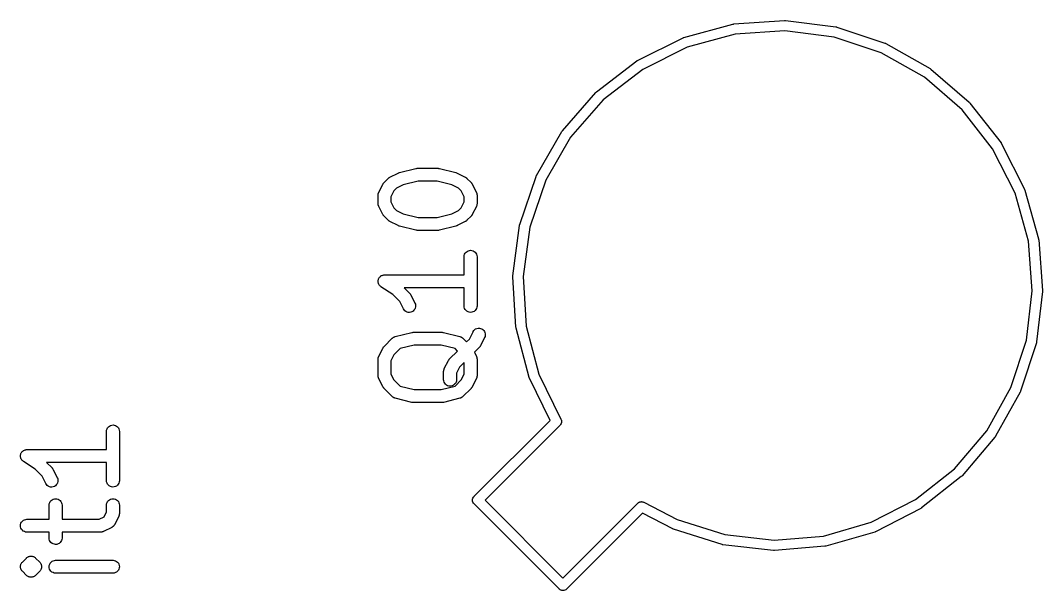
# Model space of a CAD drawing. Extents: x 61 to 193, y -174 to -70.
# Drawn here: x 100.93 to 112.81, y -98.79 to -92.17 of the extents above; entities that cross this region are included whole.
import ezdxf

# ---------------------------------------------------------------- set-up
doc = ezdxf.new("R2010")
doc.units = 0
doc.header["$MEASUREMENT"] = 0
doc.layers.add('BLACK', color=7, linetype='CONTINUOUS')

msp = doc.modelspace()

# ---------------------------------------------------------------- linework, layer by layer
at = {"layer": 'BLACK', "linetype": 'CONTINUOUS'}
for p, q in [((109.22, -92.2124), (109.808, -92.1713)), ((109.808, -92.1713), (109.809, -92.1713)), ((109.809, -92.1713), (109.815, -92.1715)), ((109.815, -92.1715), (109.82, -92.1717)), ((109.82, -92.1717), (110.405, -92.2455)), ((108.64, -92.3689), (109.209, -92.2144)), ((109.209, -92.2144), (109.21, -92.2142)), ((109.21, -92.2142), (109.215, -92.2133)), ((109.215, -92.2133), (109.22, -92.2124)), ((109.811, -92.2914), (109.235, -92.3317)), ((110.384, -92.3639), (109.811, -92.2914)), ((110.405, -92.2455), (110.406, -92.2457)), ((110.406, -92.2457), (110.411, -92.2469)), ((110.411, -92.2469), (110.416, -92.2481)), ((110.416, -92.2481), (110.975, -92.4342)), ((108.101, -92.6351), (108.629, -92.373)), ((108.629, -92.373), (108.63, -92.3727)), ((108.629, -92.373), (108.629, -92.373)), ((108.629, -92.373), (108.629, -92.373)), ((108.63, -92.3727), (108.635, -92.3708)), ((108.635, -92.3708), (108.64, -92.3689)), ((109.235, -92.3317), (108.677, -92.4831)), ((110.932, -92.5462), (110.384, -92.3639)), ((108.677, -92.4831), (108.16, -92.74)), ((110.975, -92.4342), (110.976, -92.4345)), ((110.976, -92.4345), (110.981, -92.4368)), ((110.981, -92.4368), (110.986, -92.439)), ((110.986, -92.439), (111.499, -92.7301)), ((107.624, -93.0009), (108.091, -92.6413)), ((108.091, -92.6413), (108.092, -92.6408)), ((108.092, -92.6408), (108.096, -92.638)), ((108.096, -92.638), (108.101, -92.6351)), ((111.434, -92.8316), (110.932, -92.5462)), ((108.16, -92.74), (107.702, -93.0924)), ((111.499, -92.7301), (111.499, -92.7305)), ((111.499, -92.7305), (111.504, -92.7337)), ((111.504, -92.7337), (111.508, -92.7369)), ((111.508, -92.7369), (111.954, -93.122)), ((111.871, -93.209), (111.434, -92.8316)), ((107.616, -93.0083), (107.62, -93.0046)), ((107.62, -93.0046), (107.624, -93.0009)), ((107.227, -93.4524), (107.616, -93.0089)), ((107.702, -93.0924), (107.322, -93.527)), ((107.616, -93.0089), (107.616, -93.0083)), ((111.954, -93.122), (111.955, -93.1226)), ((111.955, -93.1226), (111.959, -93.1265)), ((112.227, -93.6642), (111.871, -93.209)), ((111.959, -93.1265), (111.962, -93.1305)), ((111.962, -93.1305), (112.325, -93.595)), ((106.926, -93.9723), (107.221, -93.4619)), ((107.221, -93.4612), (107.224, -93.4568)), ((107.221, -93.4619), (107.221, -93.4612)), ((107.224, -93.4568), (107.227, -93.4524)), ((107.322, -93.527), (107.033, -94.0272)), ((112.325, -93.595), (112.326, -93.5956)), ((112.326, -93.5956), (112.329, -93.6003)), ((112.487, -94.1798), (112.227, -93.6642)), ((112.329, -93.6003), (112.331, -93.6049)), ((112.331, -93.6049), (112.597, -94.131)), ((105.222, -93.9924), (105.317, -93.9448)), ((105.317, -93.9448), (105.318, -93.9444)), ((105.318, -93.9444), (105.319, -93.9442)), ((105.319, -93.9441), (105.325, -93.9417)), ((105.319, -93.9442), (105.319, -93.9441)), ((105.325, -93.9417), (105.332, -93.9393)), ((105.332, -93.9393), (105.333, -93.9391)), ((105.332, -93.9393), (105.332, -93.9393)), ((105.333, -93.9391), (105.523, -93.8915)), ((105.523, -93.8915), (105.524, -93.8913)), ((105.524, -93.8913), (105.525, -93.8911)), ((105.525, -93.8911), (105.527, -93.8907)), ((105.527, -93.8907), (105.533, -93.8901)), ((105.533, -93.8901), (105.539, -93.8893)), ((105.539, -93.8893), (105.54, -93.8894)), ((105.54, -93.8894), (105.541, -93.8893)), ((105.541, -93.8893), (105.779, -93.8893)), ((105.779, -93.8893), (105.78, -93.8893)), ((105.78, -93.8893), (105.782, -93.8894)), ((105.782, -93.8894), (105.783, -93.8894)), ((105.783, -93.8894), (105.789, -93.8903)), ((105.789, -93.8903), (105.795, -93.8909)), ((105.795, -93.8909), (105.796, -93.8913)), ((105.796, -93.8913), (105.798, -93.8915)), ((105.798, -93.8915), (105.988, -93.9391)), ((105.988, -93.9391), (105.989, -93.9394)), ((105.989, -93.9394), (105.989, -93.9395)), ((105.989, -93.9395), (105.99, -93.9396)), ((105.99, -93.9396), (105.996, -93.9421)), ((105.996, -93.9421), (106.003, -93.9445)), ((106.003, -93.9445), (106.003, -93.9447)), ((106.003, -93.9447), (106.003, -93.9448)), ((106.003, -93.9448), (106.099, -93.9924)), ((105.093, -94.1688), (105.141, -94.0736)), ((105.141, -94.0727), (105.144, -94.0691)), ((105.141, -94.0736), (105.141, -94.0727)), ((105.144, -94.0691), (105.146, -94.0654)), ((105.146, -94.0654), (105.148, -94.063)), ((105.148, -94.063), (105.149, -94.0604)), ((105.149, -94.0604), (105.152, -94.0574)), ((105.152, -94.0574), (105.155, -94.0541)), ((105.155, -94.0541), (105.203, -94.0065)), ((105.203, -94.0058), (105.207, -94.0031)), ((105.203, -94.0065), (105.203, -94.0058)), ((105.207, -94.0031), (105.21, -94.0002)), ((105.21, -94.0002), (105.212, -93.9986)), ((105.212, -93.9986), (105.215, -93.9966)), ((105.215, -93.9966), (105.219, -93.9947)), ((105.219, -93.9947), (105.222, -93.9924)), ((105.551, -94.0393), (105.377, -94.0827)), ((105.77, -94.0393), (105.551, -94.0393)), ((105.944, -94.0827), (105.77, -94.0393)), ((106.099, -93.9924), (106.1, -93.9929)), ((106.1, -93.9929), (106.103, -93.9952)), ((106.103, -93.9952), (106.107, -93.9972)), ((106.107, -93.9972), (106.109, -93.9992)), ((106.109, -93.9992), (106.112, -94.0009)), ((106.112, -94.0009), (106.115, -94.0038)), ((106.115, -94.0038), (106.118, -94.0065)), ((106.118, -94.0065), (106.166, -94.0541)), ((106.166, -94.0541), (106.167, -94.0549)), ((106.167, -94.0549), (106.169, -94.0581)), ((106.169, -94.0581), (106.172, -94.0612)), ((106.172, -94.0612), (106.174, -94.0639)), ((106.174, -94.0639), (106.176, -94.0663)), ((106.176, -94.0663), (106.178, -94.07)), ((106.178, -94.07), (106.18, -94.0736)), ((106.18, -94.0736), (106.227, -94.1688)), ((106.731, -94.5409), (106.921, -93.983)), ((107.033, -94.0272), (106.847, -94.574)), ((106.921, -93.9822), (106.924, -93.9773)), ((106.921, -93.983), (106.921, -93.9822)), ((106.924, -93.9773), (106.926, -93.9723)), ((105.086, -94.1919), (105.087, -94.1868)), ((105.086, -94.1969), (105.086, -94.1919)), ((105.087, -94.1868), (105.088, -94.1847)), ((105.088, -94.1825), (105.09, -94.1777)), ((105.088, -94.1847), (105.088, -94.1825)), ((105.09, -94.1777), (105.091, -94.1728)), ((105.091, -94.1728), (105.093, -94.1709)), ((105.093, -94.1709), (105.093, -94.1688)), ((105.27, -94.1516), (105.235, -94.2201)), ((105.3, -94.1212), (105.27, -94.1516)), ((105.377, -94.0827), (105.3, -94.1212)), ((106.021, -94.1212), (105.944, -94.0827)), ((106.051, -94.1516), (106.021, -94.1212)), ((106.085, -94.2201), (106.051, -94.1516)), ((106.227, -94.1688), (106.228, -94.1698)), ((106.228, -94.1698), (106.229, -94.1719)), ((106.229, -94.1719), (106.23, -94.1738)), ((106.23, -94.1738), (106.231, -94.1787)), ((106.231, -94.1787), (106.233, -94.1835)), ((106.233, -94.1835), (106.233, -94.1857)), ((106.233, -94.1857), (106.234, -94.1878)), ((106.234, -94.1878), (106.234, -94.1929)), ((112.643, -94.7362), (112.487, -94.1798)), ((112.597, -94.131), (112.598, -94.1317)), ((112.598, -94.1317), (112.599, -94.1368)), ((112.599, -94.1368), (112.601, -94.1419)), ((112.601, -94.1419), (112.76, -94.7096)), ((105.085, -94.2013), (105.086, -94.1991)), ((105.085, -94.2024), (105.085, -94.2013)), ((105.085, -94.2976), (105.085, -94.2024)), ((105.086, -94.2998), (105.085, -94.2976)), ((105.086, -94.1991), (105.086, -94.1969)), ((105.086, -94.302), (105.086, -94.2998)), ((105.086, -94.3071), (105.086, -94.302)), ((105.087, -94.3122), (105.086, -94.3071)), ((105.235, -94.2201), (105.235, -94.2799)), ((105.235, -94.2799), (105.27, -94.3484)), ((106.051, -94.3484), (106.085, -94.2799)), ((106.085, -94.2799), (106.085, -94.2201)), ((106.234, -94.1929), (106.235, -94.198)), ((106.235, -94.3031), (106.234, -94.3081)), ((106.234, -94.3081), (106.234, -94.3132)), ((106.235, -94.198), (106.235, -94.2002)), ((106.235, -94.2002), (106.235, -94.2024)), ((106.235, -94.2024), (106.235, -94.2976)), ((106.235, -94.2976), (106.235, -94.2987)), ((106.235, -94.2987), (106.235, -94.3009)), ((106.235, -94.3009), (106.235, -94.3031)), ((105.087, -94.3143), (105.087, -94.3122)), ((105.088, -94.3165), (105.087, -94.3143)), ((105.09, -94.3213), (105.088, -94.3165)), ((105.091, -94.3262), (105.09, -94.3213)), ((105.092, -94.3281), (105.091, -94.3262)), ((105.093, -94.3302), (105.092, -94.3281)), ((105.093, -94.3312), (105.093, -94.3302)), ((105.141, -94.4264), (105.093, -94.3312)), ((105.143, -94.43), (105.141, -94.4264)), ((105.145, -94.4337), (105.143, -94.43)), ((105.27, -94.3484), (105.3, -94.3788)), ((105.3, -94.3788), (105.377, -94.4173)), ((105.377, -94.4173), (105.551, -94.4607)), ((105.77, -94.4607), (105.944, -94.4173)), ((105.944, -94.4173), (106.021, -94.3788)), ((106.021, -94.3788), (106.051, -94.3484)), ((106.179, -94.4273), (106.177, -94.4309)), ((106.18, -94.4264), (106.179, -94.4273)), ((106.227, -94.3312), (106.18, -94.4264)), ((106.228, -94.3291), (106.227, -94.3312)), ((106.229, -94.3272), (106.228, -94.3291)), ((106.231, -94.3223), (106.229, -94.3272)), ((106.233, -94.3175), (106.231, -94.3223)), ((106.234, -94.3132), (106.233, -94.3153)), ((106.233, -94.3153), (106.233, -94.3175)), ((105.147, -94.4361), (105.145, -94.4337)), ((105.149, -94.4388), (105.147, -94.4361)), ((105.152, -94.4419), (105.149, -94.4388)), ((105.154, -94.4451), (105.152, -94.4419)), ((105.155, -94.4459), (105.154, -94.4451)), ((105.203, -94.4935), (105.155, -94.4459)), ((105.206, -94.4962), (105.203, -94.4935)), ((105.209, -94.4991), (105.206, -94.4962)), ((105.211, -94.5008), (105.209, -94.4991)), ((105.214, -94.5028), (105.211, -94.5008)), ((105.218, -94.5048), (105.214, -94.5028)), ((105.221, -94.5071), (105.218, -94.5048)), ((105.222, -94.5076), (105.221, -94.5071)), ((105.317, -94.5552), (105.222, -94.5076)), ((105.551, -94.4607), (105.77, -94.4607)), ((106.099, -94.5076), (106.003, -94.5552)), ((106.102, -94.5053), (106.099, -94.5076)), ((106.106, -94.5034), (106.102, -94.5053)), ((106.108, -94.5014), (106.106, -94.5034)), ((106.111, -94.4998), (106.108, -94.5014)), ((106.114, -94.4969), (106.111, -94.4998)), ((106.117, -94.4942), (106.114, -94.4969)), ((106.118, -94.4935), (106.117, -94.4942)), ((106.166, -94.4459), (106.118, -94.4935)), ((106.168, -94.4426), (106.166, -94.4459)), ((106.171, -94.4396), (106.168, -94.4426)), ((106.173, -94.437), (106.171, -94.4396)), ((106.175, -94.4346), (106.173, -94.437)), ((106.177, -94.4309), (106.175, -94.4346)), ((106.728, -94.5515), (106.73, -94.5462)), ((106.73, -94.5462), (106.731, -94.5409)), ((105.318, -94.5553), (105.317, -94.5552)), ((105.318, -94.5555), (105.318, -94.5553)), ((105.324, -94.5579), (105.318, -94.5555)), ((105.331, -94.5604), (105.324, -94.5579)), ((105.331, -94.5605), (105.331, -94.5604)), ((105.332, -94.5606), (105.331, -94.5605)), ((105.333, -94.5609), (105.332, -94.5606)), ((105.523, -94.6085), (105.333, -94.5609)), ((105.524, -94.6087), (105.523, -94.6085)), ((105.526, -94.6091), (105.524, -94.6087)), ((105.532, -94.6097), (105.526, -94.6091)), ((105.538, -94.6106), (105.532, -94.6097)), ((105.539, -94.6106), (105.538, -94.6106)), ((105.54, -94.6107), (105.539, -94.6106)), ((105.541, -94.6107), (105.54, -94.6107)), ((105.779, -94.6107), (105.541, -94.6107)), ((105.781, -94.6106), (105.779, -94.6107)), ((105.782, -94.6107), (105.781, -94.6106)), ((105.788, -94.6099), (105.782, -94.6107)), ((105.794, -94.6093), (105.788, -94.6099)), ((105.795, -94.6089), (105.794, -94.6093)), ((105.797, -94.6087), (105.795, -94.6089)), ((105.798, -94.6085), (105.797, -94.6087)), ((105.988, -94.5609), (105.798, -94.6085)), ((105.989, -94.5607), (105.988, -94.5607)), ((105.988, -94.5607), (105.988, -94.5609)), ((105.995, -94.5583), (105.989, -94.5607)), ((106.002, -94.5559), (105.995, -94.5583)), ((106.003, -94.5556), (106.002, -94.5558)), ((106.002, -94.5558), (106.002, -94.5559)), ((106.003, -94.5552), (106.003, -94.5556)), ((106.65, -95.1365), (106.728, -94.5523)), ((106.728, -94.5523), (106.728, -94.5515)), ((106.847, -94.574), (106.77, -95.1466)), ((112.687, -95.3121), (112.643, -94.7362)), ((112.76, -94.7096), (112.76, -94.7104)), ((112.76, -94.7104), (112.761, -94.7158)), ((112.761, -94.7158), (112.762, -94.7211)), ((112.762, -94.7211), (112.807, -95.3088)), ((106.085, -94.9156), (106.087, -94.9011)), ((106.087, -94.9011), (106.091, -94.8871)), ((106.091, -94.8871), (106.098, -94.8743)), ((106.098, -94.8743), (106.108, -94.8631)), ((106.108, -94.8631), (106.119, -94.8539)), ((106.119, -94.8539), (106.132, -94.8471)), ((106.132, -94.8471), (106.146, -94.843)), ((106.146, -94.843), (106.161, -94.8417)), ((106.161, -94.8417), (106.175, -94.8432)), ((106.175, -94.8432), (106.189, -94.8475)), ((106.189, -94.8475), (106.202, -94.8545)), ((106.202, -94.8545), (106.214, -94.8638)), ((106.214, -94.8638), (106.223, -94.8752)), ((106.223, -94.8752), (106.23, -94.8881)), ((106.23, -94.8881), (106.234, -94.9021)), ((106.234, -94.9021), (106.235, -94.9167)), ((106.085, -94.9167), (106.085, -94.9156)), ((106.085, -95.1274), (106.085, -94.9167)), ((106.235, -94.9167), (106.235, -95.4881)), ((105.113, -95.1444), (105.119, -95.1399)), ((105.119, -95.1398), (105.126, -95.1362)), ((105.119, -95.1399), (105.119, -95.1398)), ((105.119, -95.1399), (105.119, -95.1399)), ((105.126, -95.1362), (105.132, -95.133)), ((105.132, -95.133), (105.139, -95.1309)), ((105.132, -95.133), (105.132, -95.133)), ((105.132, -95.133), (105.132, -95.133)), ((105.139, -95.1309), (105.146, -95.1288)), ((105.146, -95.1288), (105.153, -95.1281)), ((105.146, -95.1288), (105.146, -95.1288)), ((105.146, -95.1288), (105.146, -95.1288)), ((105.153, -95.1281), (105.16, -95.1274)), ((105.16, -95.1274), (106.085, -95.1274)), ((106.65, -95.142), (106.65, -95.1365)), ((106.65, -95.1474), (106.65, -95.142)), ((105.085, -95.2017), (105.086, -95.1946)), ((105.085, -95.2018), (105.085, -95.2017)), ((105.085, -95.2019), (105.085, -95.2018)), ((105.086, -95.2094), (105.085, -95.2019)), ((105.086, -95.1946), (105.087, -95.1873)), ((105.087, -95.2163), (105.086, -95.2094)), ((105.087, -95.1872), (105.089, -95.1801)), ((105.087, -95.1873), (105.087, -95.1872)), ((105.087, -95.1872), (105.087, -95.1872)), ((105.087, -95.2164), (105.087, -95.2163)), ((105.089, -95.2234), (105.087, -95.2164)), ((105.087, -95.2164), (105.087, -95.2164)), ((105.089, -95.1801), (105.091, -95.1733)), ((105.091, -95.2304), (105.089, -95.2234)), ((105.091, -95.1732), (105.095, -95.1668)), ((105.091, -95.1733), (105.091, -95.1732)), ((105.091, -95.1733), (105.091, -95.1733)), ((105.091, -95.2305), (105.091, -95.2304)), ((105.091, -95.2304), (105.091, -95.2304)), ((105.094, -95.2365), (105.091, -95.2305)), ((105.098, -95.2433), (105.094, -95.2365)), ((105.095, -95.1668), (105.098, -95.1604)), ((105.098, -95.1603), (105.103, -95.1548)), ((105.098, -95.1604), (105.098, -95.1603)), ((105.098, -95.1604), (105.098, -95.1604)), ((105.098, -95.2434), (105.098, -95.2433)), ((105.102, -95.2489), (105.098, -95.2434)), ((105.098, -95.2434), (105.098, -95.2434)), ((105.107, -95.2548), (105.102, -95.2489)), ((105.103, -95.1548), (105.108, -95.1492)), ((105.107, -95.2549), (105.107, -95.2548)), ((105.107, -95.2548), (105.107, -95.2548)), ((105.112, -95.2595), (105.107, -95.2549)), ((105.108, -95.1491), (105.113, -95.1444)), ((105.108, -95.1492), (105.108, -95.1491)), ((105.108, -95.1491), (105.108, -95.1491)), ((105.118, -95.2642), (105.112, -95.2595)), ((106.65, -95.1482), (106.65, -95.1474)), ((106.687, -95.7365), (106.65, -95.1482)), ((106.77, -95.1466), (106.806, -95.7231)), ((105.118, -95.2643), (105.118, -95.2642)), ((105.119, -95.2648), (105.118, -95.2643)), ((105.118, -95.2643), (105.118, -95.2643)), ((105.118, -95.2643), (105.118, -95.2643)), ((105.255, -95.3559), (105.119, -95.2648)), ((105.337, -95.4373), (105.255, -95.3559)), ((106.085, -95.2774), (105.389, -95.2774)), ((105.389, -95.2774), (105.452, -95.3398)), ((105.452, -95.3398), (105.452, -95.3406)), ((105.452, -95.3406), (105.455, -95.3439)), ((105.455, -95.3439), (105.458, -95.3469)), ((105.458, -95.3469), (105.459, -95.3496)), ((105.459, -95.3496), (105.461, -95.352)), ((105.461, -95.352), (105.463, -95.3557)), ((105.463, -95.3557), (105.466, -95.3593)), ((105.466, -95.3593), (105.513, -95.4546)), ((106.085, -95.4881), (106.085, -95.2774)), ((112.619, -95.8857), (112.687, -95.3121)), ((112.807, -95.3205), (112.737, -95.9057)), ((112.807, -95.3088), (112.807, -95.3096)), ((112.807, -95.3096), (112.807, -95.3151)), ((112.807, -95.3151), (112.807, -95.3205)), ((105.379, -95.5216), (105.337, -95.4373)), ((105.513, -95.4546), (105.514, -95.4555)), ((105.514, -95.4555), (105.519, -95.4692)), ((105.52, -95.4983), (105.517, -95.5126)), ((105.519, -95.4692), (105.521, -95.4837)), ((105.521, -95.4837), (105.52, -95.4983)), ((106.087, -95.5027), (106.085, -95.4881)), ((106.235, -95.4891), (106.234, -95.5037)), ((106.235, -95.4881), (106.235, -95.4891)), ((105.387, -95.534), (105.379, -95.5216)), ((105.397, -95.5447), (105.387, -95.534)), ((105.409, -95.5532), (105.397, -95.5447)), ((105.422, -95.5592), (105.409, -95.5532)), ((105.436, -95.5625), (105.422, -95.5592)), ((105.451, -95.5629), (105.436, -95.5625)), ((105.465, -95.5606), (105.451, -95.5629)), ((105.479, -95.5554), (105.465, -95.5606)), ((105.492, -95.5477), (105.479, -95.5554)), ((105.502, -95.5377), (105.492, -95.5477)), ((105.511, -95.5259), (105.502, -95.5377)), ((105.517, -95.5126), (105.511, -95.5259)), ((106.091, -95.5167), (106.087, -95.5027)), ((106.098, -95.5296), (106.091, -95.5167)), ((106.107, -95.5409), (106.098, -95.5296)), ((106.118, -95.5503), (106.107, -95.5409)), ((106.131, -95.5572), (106.118, -95.5503)), ((106.145, -95.5616), (106.131, -95.5572)), ((106.16, -95.5631), (106.145, -95.5616)), ((106.174, -95.5618), (106.16, -95.5631)), ((106.188, -95.5576), (106.174, -95.5618)), ((106.201, -95.5509), (106.188, -95.5576)), ((106.213, -95.5417), (106.201, -95.5509)), ((106.222, -95.5305), (106.213, -95.5417)), ((106.229, -95.5176), (106.222, -95.5305)), ((106.234, -95.5037), (106.229, -95.5176)), ((106.688, -95.7418), (106.687, -95.7365)), ((106.806, -95.7231), (106.954, -96.2816)), ((105.259, -95.8563), (105.261, -95.8552)), ((105.261, -95.8552), (105.262, -95.8538)), ((105.262, -95.8538), (105.267, -95.8514)), ((105.267, -95.8514), (105.271, -95.8488)), ((105.271, -95.8488), (105.273, -95.8481)), ((105.273, -95.8481), (105.275, -95.847)), ((105.275, -95.847), (105.28, -95.8456)), ((105.28, -95.8456), (105.285, -95.8439)), ((105.285, -95.8439), (105.476, -95.7963)), ((105.476, -95.7963), (105.477, -95.796)), ((105.477, -95.796), (105.478, -95.7959)), ((105.478, -95.7959), (105.479, -95.7955)), ((105.479, -95.7955), (105.485, -95.7949)), ((105.485, -95.7949), (105.491, -95.7941)), ((105.491, -95.7941), (105.492, -95.7942)), ((105.492, -95.7942), (105.494, -95.794)), ((105.494, -95.794), (105.827, -95.794)), ((105.827, -95.794), (105.828, -95.7941)), ((105.828, -95.7941), (105.829, -95.7942)), ((105.829, -95.7942), (105.831, -95.7941)), ((105.831, -95.7941), (105.837, -95.795)), ((105.837, -95.795), (105.843, -95.7957)), ((105.843, -95.7957), (105.844, -95.7961)), ((105.844, -95.7961), (105.845, -95.7963)), ((105.845, -95.7963), (106.036, -95.8439)), ((106.036, -95.8439), (106.037, -95.8442)), ((106.037, -95.8442), (106.041, -95.8459)), ((106.041, -95.8459), (106.046, -95.8474)), ((106.046, -95.8474), (106.048, -95.8485)), ((106.048, -95.8485), (106.05, -95.8493)), ((106.05, -95.8493), (106.055, -95.8519)), ((106.055, -95.8519), (106.059, -95.8543)), ((106.059, -95.8543), (106.061, -95.8558)), ((106.146, -95.8722), (106.189, -95.7879)), ((106.189, -95.787), (106.197, -95.7747)), ((106.189, -95.7879), (106.189, -95.787)), ((106.197, -95.7747), (106.207, -95.7642)), ((106.207, -95.7642), (106.219, -95.7559)), ((106.219, -95.7559), (106.233, -95.75)), ((106.233, -95.75), (106.247, -95.7469)), ((106.247, -95.7469), (106.262, -95.7467)), ((106.262, -95.7467), (106.276, -95.7492)), ((106.323, -95.855), (106.275, -95.9502)), ((106.276, -95.7492), (106.29, -95.7546)), ((106.29, -95.7546), (106.302, -95.7625)), ((106.302, -95.7625), (106.313, -95.7726)), ((106.313, -95.7726), (106.321, -95.7846)), ((106.321, -95.7846), (106.327, -95.798)), ((106.328, -95.8413), (106.323, -95.855)), ((106.327, -95.798), (106.33, -95.8122)), ((106.33, -95.8269), (106.328, -95.8413)), ((106.33, -95.8122), (106.33, -95.8269)), ((106.689, -95.7472), (106.688, -95.7418)), ((106.689, -95.748), (106.689, -95.7472)), ((106.839, -96.3179), (106.689, -95.748)), ((105.141, -95.9774), (105.144, -95.9739)), ((105.144, -95.9739), (105.146, -95.9702)), ((105.146, -95.9702), (105.148, -95.9678)), ((105.148, -95.9678), (105.149, -95.9651)), ((105.149, -95.9651), (105.152, -95.9621)), ((105.152, -95.9621), (105.155, -95.9589)), ((105.155, -95.9589), (105.25, -95.8636)), ((105.25, -95.8636), (105.251, -95.8629)), ((105.251, -95.8629), (105.255, -95.8597)), ((105.255, -95.8597), (105.259, -95.8563)), ((105.503, -95.944), (105.342, -95.9844)), ((105.818, -95.944), (105.503, -95.944)), ((105.979, -95.9844), (105.818, -95.944)), ((106.061, -95.8558), (106.063, -95.857)), ((106.063, -95.857), (106.067, -95.8604)), ((106.067, -95.8604), (106.071, -95.8636)), ((106.071, -95.8636), (106.113, -95.9058)), ((106.113, -95.9058), (106.146, -95.8722)), ((106.261, -95.9697), (106.204, -96.0267)), ((106.264, -95.9664), (106.261, -95.9697)), ((106.267, -95.9634), (106.264, -95.9664)), ((106.268, -95.9608), (106.267, -95.9634)), ((106.27, -95.9584), (106.268, -95.9608)), ((106.272, -95.9547), (106.27, -95.9584)), ((106.275, -95.9511), (106.272, -95.9547)), ((106.275, -95.9502), (106.275, -95.9511)), ((112.44, -96.435), (112.619, -95.8857)), ((112.735, -95.9172), (112.552, -96.4777)), ((112.736, -95.9118), (112.735, -95.9172)), ((112.737, -95.9066), (112.736, -95.9118)), ((112.737, -95.9057), (112.737, -95.9066)), ((105.086, -96.0966), (105.087, -96.0915)), ((105.087, -96.0915), (105.088, -96.0895)), ((105.088, -96.0873), (105.09, -96.0825)), ((105.088, -96.0895), (105.088, -96.0873)), ((105.09, -96.0825), (105.091, -96.0776)), ((105.091, -96.0776), (105.093, -96.0757)), ((105.093, -96.0736), (105.141, -95.9784)), ((105.093, -96.0757), (105.093, -96.0736)), ((105.141, -95.9784), (105.141, -95.9774)), ((105.27, -96.0563), (105.235, -96.1248)), ((105.342, -95.9844), (105.27, -96.0563)), ((105.917, -96.1017), (106.007, -96.0119)), ((106.007, -96.0119), (105.979, -95.9844)), ((106.204, -96.0267), (106.227, -96.0736)), ((106.227, -96.0736), (106.228, -96.0745)), ((106.228, -96.0745), (106.229, -96.0766)), ((106.229, -96.0766), (106.23, -96.0786)), ((106.23, -96.0786), (106.231, -96.0835)), ((106.231, -96.0835), (106.233, -96.0883)), ((106.233, -96.0883), (106.233, -96.0905)), ((106.233, -96.0905), (106.234, -96.0926)), ((106.234, -96.0926), (106.234, -96.0977)), ((105.085, -96.1061), (105.086, -96.1039)), ((105.085, -96.1071), (105.085, -96.1061)), ((105.085, -96.2976), (105.085, -96.1071)), ((105.086, -96.1017), (105.086, -96.0966)), ((105.086, -96.1039), (105.086, -96.1017)), ((105.235, -96.1248), (105.235, -96.2799)), ((105.855, -96.2165), (105.903, -96.1212)), ((105.903, -96.1203), (105.906, -96.1167)), ((105.903, -96.1212), (105.903, -96.1203)), ((105.906, -96.1167), (105.908, -96.113)), ((105.908, -96.113), (105.91, -96.1106)), ((105.91, -96.1106), (105.911, -96.108)), ((105.911, -96.108), (105.914, -96.105)), ((105.914, -96.105), (105.917, -96.1017)), ((106.032, -96.1992), (105.997, -96.2677)), ((106.085, -96.1454), (106.032, -96.1992)), ((106.085, -96.2799), (106.085, -96.1454)), ((106.234, -96.0977), (106.235, -96.1027)), ((106.235, -96.1027), (106.235, -96.1049)), ((106.235, -96.1049), (106.235, -96.1071)), ((106.235, -96.1071), (106.235, -96.2976)), ((105.086, -96.2998), (105.085, -96.2976)), ((105.086, -96.302), (105.086, -96.2998)), ((105.086, -96.3071), (105.086, -96.302)), ((105.087, -96.3122), (105.086, -96.3071)), ((105.087, -96.3143), (105.087, -96.3122)), ((105.088, -96.3165), (105.087, -96.3143)), ((105.09, -96.3213), (105.088, -96.3165)), ((105.091, -96.3262), (105.09, -96.3213)), ((105.092, -96.3281), (105.091, -96.3262)), ((105.093, -96.3302), (105.092, -96.3281)), ((105.093, -96.3312), (105.093, -96.3302)), ((105.235, -96.2799), (105.27, -96.3484)), ((105.847, -96.2446), (105.848, -96.2395)), ((105.848, -96.2468), (105.847, -96.2446)), ((105.847, -96.249), (105.848, -96.2468)), ((105.847, -96.25), (105.847, -96.249)), ((105.847, -96.3452), (105.847, -96.25)), ((105.848, -96.2395), (105.849, -96.2344)), ((105.849, -96.2344), (105.85, -96.2323)), ((105.85, -96.2301), (105.852, -96.2253)), ((105.85, -96.2323), (105.85, -96.2301)), ((105.852, -96.2253), (105.853, -96.2205)), ((105.853, -96.2205), (105.854, -96.2185)), ((105.854, -96.2185), (105.855, -96.2165)), ((105.997, -96.2677), (105.997, -96.3452)), ((106.051, -96.3484), (106.085, -96.2799)), ((106.228, -96.3291), (106.227, -96.3312)), ((106.229, -96.3272), (106.228, -96.3291)), ((106.231, -96.3223), (106.229, -96.3272)), ((106.233, -96.3175), (106.231, -96.3223)), ((106.234, -96.3132), (106.233, -96.3153)), ((106.233, -96.3153), (106.233, -96.3175)), ((106.235, -96.3031), (106.234, -96.3081)), ((106.234, -96.3081), (106.234, -96.3132)), ((106.235, -96.2976), (106.235, -96.2987)), ((106.235, -96.2987), (106.235, -96.3009)), ((106.235, -96.3009), (106.235, -96.3031)), ((106.841, -96.3229), (106.839, -96.3179)), ((106.843, -96.3281), (106.841, -96.3229)), ((106.843, -96.3289), (106.843, -96.3281)), ((107.083, -96.8202), (106.843, -96.3289)), ((106.954, -96.2816), (107.209, -96.805)), ((105.141, -96.4264), (105.093, -96.3312)), ((105.143, -96.43), (105.141, -96.4264)), ((105.145, -96.4337), (105.143, -96.43)), ((105.147, -96.4361), (105.145, -96.4337)), ((105.149, -96.4388), (105.147, -96.4361)), ((105.152, -96.4419), (105.149, -96.4388)), ((105.154, -96.4451), (105.152, -96.4419)), ((105.155, -96.4459), (105.154, -96.4451)), ((105.25, -96.5411), (105.155, -96.4459)), ((105.27, -96.3484), (105.342, -96.4204)), ((105.342, -96.4204), (105.503, -96.4607)), ((105.818, -96.4607), (105.979, -96.4204)), ((105.849, -96.3598), (105.847, -96.3452)), ((105.853, -96.3738), (105.849, -96.3598)), ((105.86, -96.3867), (105.853, -96.3738)), ((105.869, -96.3981), (105.86, -96.3867)), ((105.88, -96.4074), (105.869, -96.3981)), ((105.893, -96.4144), (105.88, -96.4074)), ((105.907, -96.4187), (105.893, -96.4144)), ((105.922, -96.4202), (105.907, -96.4187)), ((105.936, -96.4189), (105.922, -96.4202)), ((105.95, -96.4148), (105.936, -96.4189)), ((105.963, -96.408), (105.95, -96.4148)), ((105.975, -96.3988), (105.963, -96.408)), ((105.984, -96.3876), (105.975, -96.3988)), ((105.979, -96.4204), (106.051, -96.3484)), ((105.991, -96.3748), (105.984, -96.3876)), ((105.996, -96.3608), (105.991, -96.3748)), ((105.997, -96.3463), (105.996, -96.3608)), ((105.997, -96.3452), (105.997, -96.3463)), ((106.166, -96.4459), (106.071, -96.5411)), ((106.168, -96.4426), (106.166, -96.4459)), ((106.171, -96.4396), (106.168, -96.4426)), ((106.173, -96.437), (106.171, -96.4396)), ((106.175, -96.4346), (106.173, -96.437)), ((106.177, -96.4309), (106.175, -96.4346)), ((106.179, -96.4273), (106.177, -96.4309)), ((106.18, -96.4264), (106.179, -96.4273)), ((106.227, -96.3312), (106.18, -96.4264)), ((112.158, -96.9392), (112.44, -96.435)), ((105.254, -96.5443), (105.25, -96.5411)), ((105.258, -96.5478), (105.254, -96.5443)), ((105.26, -96.549), (105.258, -96.5478)), ((105.262, -96.5504), (105.26, -96.549)), ((105.266, -96.5528), (105.262, -96.5504)), ((105.27, -96.5555), (105.266, -96.5528)), ((105.272, -96.5563), (105.27, -96.5555)), ((105.274, -96.5573), (105.272, -96.5563)), ((105.279, -96.5588), (105.274, -96.5573)), ((105.284, -96.5606), (105.279, -96.5588)), ((105.285, -96.5609), (105.284, -96.5606)), ((105.476, -96.6085), (105.285, -96.5609)), ((105.503, -96.4607), (105.818, -96.4607)), ((106.036, -96.5609), (105.845, -96.6085)), ((106.04, -96.5592), (106.036, -96.5609)), ((106.045, -96.5577), (106.04, -96.5592)), ((106.047, -96.5567), (106.045, -96.5577)), ((106.049, -96.5559), (106.047, -96.5567)), ((106.054, -96.5533), (106.049, -96.5559)), ((106.058, -96.551), (106.054, -96.5533)), ((106.06, -96.5496), (106.058, -96.551)), ((106.062, -96.5484), (106.06, -96.5496)), ((106.066, -96.545), (106.062, -96.5484)), ((106.07, -96.5419), (106.066, -96.545)), ((106.071, -96.5411), (106.07, -96.5419)), ((112.548, -96.4884), (112.26, -97.0029)), ((112.55, -96.4835), (112.548, -96.4884)), ((112.552, -96.4785), (112.55, -96.4835)), ((112.552, -96.4777), (112.552, -96.4785)), ((105.477, -96.6087), (105.476, -96.6085)), ((105.478, -96.6091), (105.477, -96.6087)), ((105.484, -96.6097), (105.478, -96.6091)), ((105.49, -96.6106), (105.484, -96.6097)), ((105.491, -96.6106), (105.49, -96.6106)), ((105.493, -96.6107), (105.491, -96.6106)), ((105.494, -96.6107), (105.493, -96.6107)), ((105.827, -96.6107), (105.494, -96.6107)), ((105.828, -96.6106), (105.827, -96.6107)), ((105.83, -96.6107), (105.828, -96.6106)), ((105.836, -96.6099), (105.83, -96.6107)), ((105.842, -96.6093), (105.836, -96.6099)), ((105.843, -96.6089), (105.842, -96.6093)), ((105.844, -96.6087), (105.843, -96.6089)), ((105.845, -96.6085), (105.844, -96.6087)), ((107.209, -96.805), (107.211, -96.8093)), ((101.931, -96.9304), (101.935, -96.9165)), ((101.935, -96.9165), (101.942, -96.9036)), ((101.942, -96.9036), (101.952, -96.8924)), ((101.952, -96.8924), (101.963, -96.8832)), ((101.963, -96.8832), (101.976, -96.8765)), ((101.976, -96.8765), (101.99, -96.8723)), ((101.99, -96.8723), (102.005, -96.871)), ((102.005, -96.871), (102.019, -96.8725)), ((102.019, -96.8725), (102.033, -96.8769)), ((102.033, -96.8769), (102.046, -96.8838)), ((102.046, -96.8838), (102.058, -96.8932)), ((102.058, -96.8932), (102.067, -96.9045)), ((102.067, -96.9045), (102.074, -96.9174)), ((102.074, -96.9174), (102.078, -96.9314)), ((106.203, -97.7), (107.083, -96.8202)), ((107.2, -96.8727), (106.328, -97.7445)), ((107.206, -96.8658), (107.2, -96.8727)), ((107.211, -96.8554), (107.206, -96.8658)), ((107.211, -96.8093), (107.215, -96.8206)), ((107.215, -96.8441), (107.211, -96.8554)), ((107.215, -96.8206), (107.216, -96.8323)), ((107.216, -96.8323), (107.215, -96.8441)), ((101.929, -96.945), (101.931, -96.9304)), ((101.929, -96.946), (101.929, -96.945)), ((101.929, -97.1567), (101.929, -96.946)), ((102.078, -96.9314), (102.079, -96.946)), ((102.079, -96.946), (102.079, -97.5174)), ((111.784, -97.3791), (112.158, -96.9392)), ((112.253, -97.0125), (111.871, -97.4614)), ((112.257, -97.0081), (112.253, -97.0125)), ((112.26, -97.0037), (112.257, -97.0081)), ((112.26, -97.0029), (112.26, -97.0037)), ((100.976, -97.1623), (100.983, -97.1603)), ((100.983, -97.1603), (100.99, -97.1581)), ((100.99, -97.1581), (100.997, -97.1574)), ((100.99, -97.1581), (100.99, -97.1581)), ((100.99, -97.1581), (100.99, -97.1581)), ((100.997, -97.1574), (101.004, -97.1567)), ((101.004, -97.1567), (101.929, -97.1567)), ((100.929, -97.2311), (100.93, -97.224)), ((100.929, -97.2312), (100.929, -97.2311)), ((100.929, -97.2311), (100.929, -97.2311)), ((100.93, -97.2388), (100.929, -97.2312)), ((100.93, -97.224), (100.931, -97.2166)), ((100.931, -97.2457), (100.93, -97.2388)), ((100.931, -97.2165), (100.933, -97.2089)), ((100.931, -97.2166), (100.931, -97.2165)), ((100.931, -97.2166), (100.931, -97.2166)), ((100.931, -97.2458), (100.931, -97.2457)), ((100.931, -97.2457), (100.931, -97.2457)), ((100.933, -97.2529), (100.931, -97.2458)), ((100.933, -97.2089), (100.935, -97.2026)), ((100.935, -97.2597), (100.933, -97.2529)), ((100.935, -97.2025), (100.939, -97.196)), ((100.935, -97.2026), (100.935, -97.2025)), ((100.935, -97.2026), (100.935, -97.2026)), ((100.935, -97.2598), (100.935, -97.2597)), ((100.938, -97.266), (100.935, -97.2598)), ((100.935, -97.2598), (100.935, -97.2598)), ((100.942, -97.2727), (100.938, -97.266)), ((100.939, -97.196), (100.942, -97.1898)), ((100.942, -97.1897), (100.947, -97.1841)), ((100.942, -97.1898), (100.942, -97.1897)), ((100.942, -97.1897), (100.942, -97.1897)), ((100.942, -97.2728), (100.942, -97.2727)), ((100.942, -97.2727), (100.942, -97.2727)), ((100.946, -97.2784), (100.942, -97.2728)), ((100.951, -97.2841), (100.946, -97.2784)), ((100.947, -97.1841), (100.952, -97.1785)), ((100.952, -97.1784), (100.957, -97.1737)), ((100.952, -97.1785), (100.952, -97.1784)), ((100.952, -97.1785), (100.952, -97.1785)), ((100.957, -97.1737), (100.963, -97.1692)), ((100.963, -97.1692), (100.97, -97.1657)), ((100.963, -97.1692), (100.963, -97.1692)), ((100.963, -97.1692), (100.963, -97.1692)), ((100.97, -97.1657), (100.976, -97.1624)), ((100.976, -97.1624), (100.976, -97.1623)), ((100.976, -97.1624), (100.976, -97.1624)), ((100.951, -97.2842), (100.951, -97.2841)), ((100.951, -97.2841), (100.951, -97.2841)), ((100.956, -97.2889), (100.951, -97.2842)), ((100.962, -97.2935), (100.956, -97.2889)), ((100.962, -97.2936), (100.962, -97.2935)), ((100.963, -97.2941), (100.962, -97.2936)), ((100.962, -97.2936), (100.962, -97.2936)), ((100.962, -97.2936), (100.962, -97.2936)), ((101.099, -97.3852), (100.963, -97.2941)), ((101.181, -97.4666), (101.099, -97.3852)), ((101.929, -97.3067), (101.233, -97.3067)), ((101.233, -97.3067), (101.296, -97.3692)), ((101.296, -97.3692), (101.296, -97.3699)), ((101.296, -97.3699), (101.299, -97.3732)), ((101.299, -97.3732), (101.302, -97.3763)), ((101.302, -97.3763), (101.303, -97.3789)), ((101.303, -97.3789), (101.305, -97.3813)), ((101.305, -97.3813), (101.307, -97.3851)), ((101.307, -97.3851), (101.31, -97.3886)), ((101.31, -97.3886), (101.357, -97.4839)), ((101.929, -97.5174), (101.929, -97.3067)), ((111.331, -97.7379), (111.784, -97.3791)), ((101.223, -97.551), (101.181, -97.4666)), ((101.357, -97.4839), (101.358, -97.4848)), ((101.358, -97.4848), (101.363, -97.4986)), ((101.363, -97.4986), (101.365, -97.513)), ((101.365, -97.513), (101.364, -97.5277)), ((101.931, -97.532), (101.929, -97.5174)), ((102.079, -97.5174), (102.079, -97.5185)), ((111.863, -97.4695), (111.401, -97.8356)), ((111.867, -97.4657), (111.863, -97.4695)), ((111.871, -97.462), (111.867, -97.4657)), ((111.871, -97.4614), (111.871, -97.462)), ((101.231, -97.5634), (101.223, -97.551)), ((101.241, -97.574), (101.231, -97.5634)), ((101.253, -97.5825), (101.241, -97.574)), ((101.266, -97.5885), (101.253, -97.5825)), ((101.28, -97.5918), (101.266, -97.5885)), ((101.295, -97.5923), (101.28, -97.5918)), ((101.309, -97.5899), (101.295, -97.5923)), ((101.323, -97.5847), (101.309, -97.5899)), ((101.336, -97.577), (101.323, -97.5847)), ((101.346, -97.5671), (101.336, -97.577)), ((101.355, -97.5552), (101.346, -97.5671)), ((101.361, -97.5419), (101.355, -97.5552)), ((101.364, -97.5277), (101.361, -97.5419)), ((101.935, -97.546), (101.931, -97.532)), ((101.942, -97.5589), (101.935, -97.546)), ((101.951, -97.5703), (101.942, -97.5589)), ((101.962, -97.5796), (101.951, -97.5703)), ((101.975, -97.5866), (101.962, -97.5796)), ((101.989, -97.5909), (101.975, -97.5866)), ((102.004, -97.5924), (101.989, -97.5909)), ((102.018, -97.5911), (102.004, -97.5924)), ((102.032, -97.587), (102.018, -97.5911)), ((102.045, -97.5802), (102.032, -97.587)), ((102.057, -97.571), (102.045, -97.5802)), ((102.066, -97.5598), (102.057, -97.571)), ((102.073, -97.547), (102.066, -97.5598)), ((102.078, -97.533), (102.073, -97.547)), ((102.079, -97.5185), (102.078, -97.533)), ((101.276, -97.7608), (101.285, -97.7496)), ((101.285, -97.7496), (101.297, -97.7404)), ((101.297, -97.7404), (101.31, -97.7336)), ((101.31, -97.7336), (101.324, -97.7295)), ((101.324, -97.7295), (101.338, -97.7281)), ((101.338, -97.7281), (101.353, -97.7297)), ((101.353, -97.7297), (101.367, -97.734)), ((101.367, -97.734), (101.38, -97.741)), ((101.38, -97.741), (101.391, -97.7503)), ((101.391, -97.7503), (101.4, -97.7616)), ((101.942, -97.7608), (101.952, -97.7496)), ((101.952, -97.7496), (101.963, -97.7404)), ((101.963, -97.7404), (101.976, -97.7336)), ((101.976, -97.7336), (101.99, -97.7295)), ((101.99, -97.7295), (102.005, -97.7281)), ((102.005, -97.7281), (102.019, -97.7297)), ((102.019, -97.7297), (102.033, -97.734)), ((102.033, -97.734), (102.046, -97.741)), ((102.046, -97.741), (102.058, -97.7503)), ((102.058, -97.7503), (102.067, -97.7616)), ((106.183, -97.7445), (106.184, -97.7327)), ((106.184, -97.7563), (106.183, -97.7445)), ((106.184, -97.7327), (106.188, -97.7214)), ((106.188, -97.7214), (106.193, -97.711)), ((106.193, -97.711), (106.196, -97.7078)), ((106.196, -97.7078), (106.199, -97.7042)), ((106.199, -97.7042), (106.201, -97.7019)), ((106.199, -97.7042), (106.199, -97.7042)), ((106.201, -97.7019), (106.203, -97.7)), ((106.328, -97.7445), (107.234, -98.6496)), ((110.817, -98.0019), (111.331, -97.7379)), ((101.263, -97.8021), (101.264, -97.7875)), ((101.263, -97.8031), (101.263, -97.8021)), ((101.263, -97.9662), (101.263, -97.8031)), ((101.264, -97.7875), (101.269, -97.7736)), ((101.269, -97.7736), (101.276, -97.7608)), ((101.4, -97.7616), (101.407, -97.7746)), ((101.407, -97.7746), (101.411, -97.7886)), ((101.411, -97.7886), (101.413, -97.8031)), ((101.413, -97.8031), (101.413, -97.9662)), ((101.929, -97.8021), (101.931, -97.7875)), ((101.929, -97.8031), (101.929, -97.8021)), ((101.929, -97.8807), (101.929, -97.8031)), ((101.931, -97.7875), (101.935, -97.7736)), ((101.935, -97.7736), (101.942, -97.7608)), ((102.067, -97.7616), (102.074, -97.7746)), ((102.074, -97.7746), (102.078, -97.7886)), ((102.078, -97.7886), (102.079, -97.8031)), ((102.079, -97.8031), (102.079, -97.8984)), ((106.188, -97.7676), (106.184, -97.7563)), ((106.193, -97.778), (106.188, -97.7676)), ((106.199, -97.7844), (106.193, -97.778)), ((106.201, -97.7871), (106.199, -97.7844)), ((106.203, -97.789), (106.201, -97.7871)), ((107.189, -98.7748), (106.203, -97.789)), ((107.234, -98.6496), (108.105, -97.7778)), ((108.105, -97.7777), (108.107, -97.7761)), ((108.105, -97.7778), (108.105, -97.7777)), ((108.107, -97.7761), (108.109, -97.7746)), ((108.109, -97.7746), (108.112, -97.7722)), ((108.112, -97.7722), (108.115, -97.7706)), ((108.115, -97.7706), (108.117, -97.7695)), ((108.117, -97.7695), (108.119, -97.7685)), ((108.119, -97.7685), (108.123, -97.7666)), ((108.123, -97.7666), (108.126, -97.7656)), ((108.126, -97.7656), (108.128, -97.7649)), ((108.128, -97.7649), (108.13, -97.7645)), ((108.13, -97.7645), (108.134, -97.7631)), ((108.134, -97.7631), (108.138, -97.7628)), ((108.138, -97.7628), (108.139, -97.7625)), ((108.139, -97.7625), (108.141, -97.7625)), ((108.141, -97.7625), (108.146, -97.762)), ((108.146, -97.762), (108.15, -97.7624)), ((108.15, -97.7624), (108.151, -97.7624)), ((108.151, -97.7624), (108.152, -97.7626)), ((108.152, -97.7626), (108.157, -97.7631)), ((108.157, -97.7631), (108.162, -97.7644)), ((108.162, -97.7644), (108.162, -97.7645)), ((108.162, -97.7645), (108.163, -97.7648)), ((108.163, -97.7648), (108.169, -97.7666)), ((108.169, -97.7666), (108.173, -97.7688)), ((108.173, -97.7688), (108.173, -97.7689)), ((108.173, -97.7689), (108.561, -97.9701)), ((111.391, -97.8419), (110.867, -98.1113)), ((111.396, -97.839), (111.391, -97.8419)), ((111.4, -97.8361), (111.396, -97.839)), ((111.401, -97.8356), (111.4, -97.8361)), ((100.942, -97.9993), (100.952, -97.988)), ((100.952, -97.988), (100.963, -97.9788)), ((100.963, -97.9788), (100.976, -97.9719)), ((100.976, -97.9719), (100.99, -97.9677)), ((100.99, -97.9677), (101.004, -97.9662)), ((101.004, -97.9662), (101.263, -97.9662)), ((101.413, -97.9662), (101.844, -97.9662)), ((101.844, -97.9662), (101.901, -97.9377)), ((101.901, -97.9377), (101.929, -97.8807)), ((102.071, -97.9319), (102.024, -98.0272)), ((102.072, -97.9299), (102.071, -97.9319)), ((102.073, -97.9279), (102.072, -97.9299)), ((102.075, -97.923), (102.073, -97.9279)), ((102.077, -97.9183), (102.075, -97.923)), ((102.078, -97.914), (102.077, -97.9161)), ((102.077, -97.9161), (102.077, -97.9183)), ((102.079, -97.9038), (102.078, -97.9089)), ((102.078, -97.9089), (102.078, -97.914)), ((102.079, -97.8984), (102.079, -97.8994)), ((102.079, -97.8994), (102.079, -97.9016)), ((102.079, -97.9016), (102.079, -97.9038)), ((108.157, -97.8957), (107.278, -98.7748)), ((108.511, -98.079), (108.157, -97.8957)), ((108.561, -97.9701), (109.113, -98.145)), ((100.929, -98.0407), (100.931, -98.0262)), ((100.931, -98.0553), (100.929, -98.0407)), ((100.931, -98.0262), (100.935, -98.0122)), ((100.935, -98.0693), (100.931, -98.0553)), ((100.935, -98.0122), (100.942, -97.9993)), ((100.942, -98.0823), (100.935, -98.0693)), ((100.951, -98.0937), (100.942, -98.0823)), ((100.962, -98.1031), (100.951, -98.0937)), ((100.975, -98.1102), (100.962, -98.1031)), ((100.989, -98.1146), (100.975, -98.1102)), ((101.885, -98.1121), (101.88, -98.1138)), ((101.89, -98.1106), (101.885, -98.1121)), ((101.892, -98.1095), (101.89, -98.1106)), ((101.894, -98.1088), (101.892, -98.1095)), ((101.895, -98.1083), (101.894, -98.1088)), ((101.99, -98.0607), (101.895, -98.1083)), ((101.992, -98.0598), (101.99, -98.0607)), ((101.993, -98.0592), (101.992, -98.0598)), ((101.998, -98.0559), (101.993, -98.0592)), ((102.003, -98.0529), (101.998, -98.0559)), ((102.004, -98.0518), (102.003, -98.0529)), ((102.005, -98.0509), (102.004, -98.0518)), ((102.009, -98.0468), (102.005, -98.0509)), ((102.013, -98.0429), (102.009, -98.0468)), ((102.014, -98.0415), (102.013, -98.0429)), ((102.015, -98.0404), (102.014, -98.0415)), ((102.019, -98.0356), (102.015, -98.0404)), ((102.022, -98.0309), (102.019, -98.0356)), ((102.023, -98.0281), (102.022, -98.0295)), ((102.022, -98.0295), (102.022, -98.0309)), ((102.024, -98.0272), (102.023, -98.0281)), ((108.515, -98.0808), (108.511, -98.079)), ((108.519, -98.0827), (108.515, -98.0808)), ((108.52, -98.0829), (108.519, -98.0827)), ((109.082, -98.2612), (108.52, -98.0829)), ((110.262, -98.1611), (110.817, -98.0019)), ((110.866, -98.1117), (110.861, -98.1137)), ((110.867, -98.1113), (110.866, -98.1117)), ((101.003, -98.1162), (100.989, -98.1146)), ((101.004, -98.1162), (101.003, -98.1162)), ((101.263, -98.1162), (101.004, -98.1162)), ((101.263, -98.1841), (101.263, -98.1162)), ((101.264, -98.1987), (101.263, -98.1841)), ((101.268, -98.2127), (101.264, -98.1987)), ((101.275, -98.2256), (101.268, -98.2127)), ((101.284, -98.2369), (101.275, -98.2256)), ((101.4, -98.2265), (101.39, -98.2377)), ((101.407, -98.2136), (101.4, -98.2265)), ((101.411, -98.1997), (101.407, -98.2136)), ((101.413, -98.1851), (101.411, -98.1997)), ((101.862, -98.1162), (101.413, -98.1162)), ((101.413, -98.1162), (101.413, -98.1841)), ((101.413, -98.1841), (101.413, -98.1851)), ((101.864, -98.116), (101.862, -98.1162)), ((101.866, -98.1161), (101.864, -98.116)), ((101.871, -98.1153), (101.866, -98.1161)), ((101.876, -98.1148), (101.871, -98.1153)), ((101.878, -98.1142), (101.876, -98.1148)), ((101.88, -98.1138), (101.878, -98.1142)), ((109.113, -98.145), (109.687, -98.2094)), ((109.687, -98.2094), (110.262, -98.1611)), ((110.856, -98.1156), (110.29, -98.2781)), ((110.861, -98.1137), (110.856, -98.1156)), ((101.296, -98.2463), (101.284, -98.2369)), ((101.309, -98.2532), (101.296, -98.2463)), ((101.323, -98.2576), (101.309, -98.2532)), ((101.337, -98.2591), (101.323, -98.2576)), ((101.352, -98.2578), (101.337, -98.2591)), ((101.366, -98.2536), (101.352, -98.2578)), ((101.379, -98.2469), (101.366, -98.2536)), ((101.39, -98.2377), (101.379, -98.2469)), ((109.087, -98.2623), (109.082, -98.2612)), ((109.092, -98.2635), (109.087, -98.2623)), ((109.093, -98.2636), (109.092, -98.2635)), ((109.679, -98.3293), (109.093, -98.2636)), ((109.684, -98.3294), (109.679, -98.3293)), ((109.69, -98.3296), (109.684, -98.3294)), ((109.691, -98.3295), (109.69, -98.3296)), ((110.278, -98.2802), (109.691, -98.3295)), ((110.283, -98.2792), (110.278, -98.2802)), ((110.289, -98.2783), (110.283, -98.2792)), ((110.29, -98.2781), (110.289, -98.2783)), ((100.947, -98.4698), (100.951, -98.4644)), ((100.951, -98.4644), (100.999, -98.4168)), ((100.999, -98.4164), (101, -98.416)), ((100.999, -98.4168), (100.999, -98.4164)), ((100.999, -98.4164), (100.999, -98.4164)), ((100.999, -98.4164), (100.999, -98.4164)), ((101, -98.416), (101.005, -98.4116)), ((101.005, -98.4116), (101.011, -98.4072)), ((101.011, -98.4069), (101.017, -98.4037)), ((101.011, -98.4071), (101.011, -98.4069)), ((101.011, -98.4072), (101.011, -98.4071)), ((101.017, -98.4037), (101.024, -98.4004)), ((101.024, -98.4002), (101.031, -98.3982)), ((101.024, -98.4003), (101.024, -98.4002)), ((101.024, -98.4004), (101.024, -98.4003)), ((101.031, -98.3982), (101.038, -98.3962)), ((101.038, -98.3961), (101.045, -98.3955)), ((101.038, -98.3962), (101.038, -98.3961)), ((101.038, -98.3962), (101.038, -98.3962)), ((101.045, -98.3955), (101.052, -98.3948)), ((101.052, -98.3948), (101.053, -98.3948)), ((101.053, -98.3948), (101.053, -98.3948)), ((101.053, -98.3948), (101.06, -98.3956)), ((101.06, -98.3956), (101.067, -98.3963)), ((101.067, -98.3963), (101.067, -98.3964)), ((101.067, -98.3964), (101.067, -98.3964)), ((101.067, -98.3964), (101.074, -98.3985)), ((101.074, -98.3985), (101.081, -98.4006)), ((101.081, -98.4006), (101.081, -98.4007)), ((101.081, -98.4007), (101.081, -98.4008)), ((101.081, -98.4008), (101.087, -98.4041)), ((101.087, -98.4041), (101.094, -98.4075)), ((101.094, -98.4075), (101.094, -98.4077)), ((101.094, -98.4077), (101.094, -98.4078)), ((101.094, -98.4078), (101.1, -98.4123)), ((101.1, -98.4123), (101.105, -98.4168)), ((101.105, -98.4168), (101.153, -98.4644)), ((101.153, -98.4644), (101.153, -98.4648)), ((101.153, -98.4648), (101.153, -98.4648)), ((101.153, -98.4648), (101.153, -98.4648)), ((101.153, -98.4648), (101.153, -98.4649)), ((101.153, -98.4649), (101.153, -98.465)), ((101.153, -98.465), (101.153, -98.465)), ((101.153, -98.465), (101.153, -98.4651)), ((101.153, -98.4651), (101.158, -98.4707)), ((101.276, -98.4755), (101.285, -98.4642)), ((101.285, -98.4642), (101.296, -98.455)), ((101.296, -98.455), (101.309, -98.4481)), ((101.309, -98.4481), (101.323, -98.4439)), ((101.323, -98.4439), (101.338, -98.4424)), ((101.338, -98.4424), (102.004, -98.4424)), ((102.004, -98.4424), (102.005, -98.4424)), ((102.005, -98.4424), (102.02, -98.4441)), ((102.02, -98.4441), (102.034, -98.4485)), ((102.034, -98.4485), (102.047, -98.4555)), ((102.047, -98.4555), (102.058, -98.465)), ((102.058, -98.465), (102.067, -98.4764)), ((100.929, -98.5166), (100.93, -98.5097)), ((100.929, -98.5168), (100.929, -98.5166)), ((100.929, -98.5169), (100.929, -98.5168)), ((100.929, -98.517), (100.929, -98.5169)), ((100.929, -98.5172), (100.929, -98.517)), ((100.93, -98.5241), (100.929, -98.5172)), ((100.93, -98.5097), (100.931, -98.5026)), ((100.931, -98.5312), (100.93, -98.5241)), ((100.931, -98.5021), (100.933, -98.4953)), ((100.931, -98.5022), (100.931, -98.5021)), ((100.931, -98.5023), (100.931, -98.5022)), ((100.931, -98.5025), (100.931, -98.5023)), ((100.931, -98.5026), (100.931, -98.5025)), ((100.931, -98.5314), (100.931, -98.5312)), ((100.931, -98.5315), (100.931, -98.5314)), ((100.931, -98.5316), (100.931, -98.5315)), ((100.931, -98.5317), (100.931, -98.5316)), ((100.933, -98.5385), (100.931, -98.5317)), ((100.933, -98.4953), (100.935, -98.4886)), ((100.935, -98.5453), (100.933, -98.5385)), ((100.935, -98.4881), (100.939, -98.4819)), ((100.935, -98.4882), (100.935, -98.4881)), ((100.935, -98.4884), (100.935, -98.4882)), ((100.935, -98.4885), (100.935, -98.4884)), ((100.935, -98.4886), (100.935, -98.4885)), ((100.935, -98.5454), (100.935, -98.5453)), ((100.935, -98.5455), (100.935, -98.5454)), ((100.935, -98.5456), (100.935, -98.5455)), ((100.935, -98.5458), (100.935, -98.5456)), ((100.938, -98.552), (100.935, -98.5458)), ((100.941, -98.5583), (100.938, -98.552)), ((100.939, -98.4819), (100.942, -98.4757)), ((100.942, -98.5584), (100.941, -98.5583)), ((100.942, -98.4753), (100.947, -98.4698)), ((100.942, -98.4754), (100.942, -98.4753)), ((100.942, -98.4755), (100.942, -98.4754)), ((100.942, -98.4756), (100.942, -98.4755)), ((100.942, -98.4757), (100.942, -98.4756)), ((100.942, -98.5585), (100.942, -98.5584)), ((100.942, -98.5586), (100.942, -98.5585)), ((100.942, -98.5587), (100.942, -98.5586)), ((100.946, -98.5642), (100.942, -98.5587)), ((100.951, -98.5697), (100.946, -98.5642)), ((100.951, -98.5699), (100.951, -98.5697)), ((100.951, -98.5701), (100.951, -98.5699)), ((100.951, -98.5699), (100.951, -98.5699)), ((100.951, -98.5699), (100.951, -98.5699)), ((100.951, -98.5705), (100.951, -98.5701)), ((100.951, -98.5701), (100.951, -98.5701)), ((100.951, -98.5701), (100.951, -98.5701)), ((100.999, -98.6181), (100.951, -98.5705)), ((101.153, -98.5705), (101.105, -98.6181)), ((101.157, -98.565), (101.153, -98.5705)), ((101.162, -98.5596), (101.157, -98.565)), ((101.158, -98.4707), (101.162, -98.4761)), ((101.162, -98.4761), (101.162, -98.4763)), ((101.162, -98.4763), (101.162, -98.4764)), ((101.162, -98.4764), (101.162, -98.4765)), ((101.162, -98.4765), (101.163, -98.4766)), ((101.165, -98.5529), (101.162, -98.5592)), ((101.162, -98.5592), (101.162, -98.5593)), ((101.162, -98.5593), (101.162, -98.5594)), ((101.162, -98.5594), (101.162, -98.5595)), ((101.162, -98.5595), (101.162, -98.5596)), ((101.163, -98.4766), (101.166, -98.4829)), ((101.169, -98.5467), (101.165, -98.5529)), ((101.166, -98.4829), (101.169, -98.4891)), ((101.169, -98.4891), (101.169, -98.4892)), ((101.169, -98.4892), (101.169, -98.4893)), ((101.169, -98.4893), (101.169, -98.4895)), ((101.169, -98.4895), (101.169, -98.4896)), ((101.169, -98.4896), (101.171, -98.4964)), ((101.171, -98.5395), (101.169, -98.5463)), ((101.169, -98.5463), (101.169, -98.5464)), ((101.169, -98.5464), (101.169, -98.5465)), ((101.169, -98.5465), (101.169, -98.5466)), ((101.169, -98.5466), (101.169, -98.5467)), ((101.171, -98.4964), (101.173, -98.5031)), ((101.173, -98.5328), (101.171, -98.5393)), ((101.171, -98.5393), (101.171, -98.5395)), ((101.173, -98.5031), (101.173, -98.5032)), ((101.173, -98.5032), (101.173, -98.5034)), ((101.173, -98.5034), (101.173, -98.5035)), ((101.173, -98.5035), (101.173, -98.5036)), ((101.173, -98.5036), (101.174, -98.5106)), ((101.174, -98.5251), (101.173, -98.5323)), ((101.173, -98.5323), (101.173, -98.5324)), ((101.173, -98.5324), (101.173, -98.5325)), ((101.173, -98.5325), (101.173, -98.5326)), ((101.173, -98.5326), (101.173, -98.5328)), ((101.174, -98.5106), (101.175, -98.5177)), ((101.175, -98.5182), (101.174, -98.5251)), ((101.175, -98.5177), (101.175, -98.5178)), ((101.175, -98.5178), (101.175, -98.518)), ((101.175, -98.518), (101.175, -98.5181)), ((101.175, -98.5181), (101.175, -98.5182)), ((101.263, -98.5169), (101.264, -98.5023)), ((101.264, -98.5315), (101.263, -98.5169)), ((101.264, -98.5023), (101.269, -98.4884)), ((101.268, -98.5455), (101.264, -98.5315)), ((101.275, -98.5585), (101.268, -98.5455)), ((101.269, -98.4884), (101.276, -98.4755)), ((101.284, -98.5699), (101.275, -98.5585)), ((101.295, -98.5793), (101.284, -98.5699)), ((101.308, -98.5864), (101.295, -98.5793)), ((101.322, -98.5908), (101.308, -98.5864)), ((102.033, -98.5868), (102.019, -98.591)), ((102.046, -98.5799), (102.033, -98.5868)), ((102.057, -98.5706), (102.046, -98.5799)), ((102.067, -98.5594), (102.057, -98.5706)), ((102.067, -98.4764), (102.074, -98.4893)), ((102.074, -98.5465), (102.067, -98.5594)), ((102.074, -98.4893), (102.078, -98.5034)), ((102.078, -98.5325), (102.074, -98.5465)), ((102.078, -98.5034), (102.079, -98.518)), ((102.079, -98.518), (102.078, -98.5325)), ((101.004, -98.6226), (100.999, -98.6181)), ((101.01, -98.6271), (101.004, -98.6226)), ((101.01, -98.6272), (101.01, -98.6271)), ((101.01, -98.6274), (101.01, -98.6272)), ((101.017, -98.6307), (101.01, -98.6274)), ((101.023, -98.6341), (101.017, -98.6307)), ((101.023, -98.6342), (101.023, -98.6341)), ((101.023, -98.6343), (101.023, -98.6342)), ((101.03, -98.6363), (101.023, -98.6343)), ((101.037, -98.6385), (101.03, -98.6363)), ((101.037, -98.6386), (101.037, -98.6385)), ((101.037, -98.6385), (101.037, -98.6385)), ((101.044, -98.6393), (101.037, -98.6386)), ((101.051, -98.64), (101.044, -98.6393)), ((101.052, -98.64), (101.051, -98.64)), ((101.051, -98.64), (101.051, -98.64)), ((101.059, -98.6394), (101.052, -98.64)), ((101.066, -98.6388), (101.059, -98.6394)), ((101.073, -98.6367), (101.066, -98.6387)), ((101.066, -98.6387), (101.066, -98.6387)), ((101.066, -98.6387), (101.066, -98.6388)), ((101.08, -98.6347), (101.073, -98.6367)), ((101.087, -98.6312), (101.08, -98.6345)), ((101.08, -98.6345), (101.08, -98.6346)), ((101.08, -98.6346), (101.08, -98.6347)), ((101.093, -98.6279), (101.087, -98.6312)), ((101.099, -98.6233), (101.093, -98.6277)), ((101.093, -98.6277), (101.093, -98.6278)), ((101.093, -98.6278), (101.093, -98.6279)), ((101.104, -98.6188), (101.099, -98.6233)), ((101.105, -98.6185), (101.104, -98.6188)), ((101.105, -98.6181), (101.105, -98.6184)), ((101.105, -98.6184), (101.105, -98.6184)), ((101.105, -98.6184), (101.105, -98.6185)), ((101.337, -98.5924), (101.322, -98.5908)), ((101.338, -98.5924), (101.337, -98.5924)), ((102.004, -98.5924), (101.338, -98.5924)), ((102.019, -98.591), (102.004, -98.5924)), ((107.191, -98.7771), (107.189, -98.7748)), ((107.193, -98.779), (107.191, -98.7771)), ((107.2, -98.7846), (107.193, -98.779)), ((107.193, -98.779), (107.193, -98.779)), ((107.21, -98.7901), (107.2, -98.7846)), ((107.214, -98.7912), (107.21, -98.7901)), ((107.222, -98.7936), (107.214, -98.7912)), ((107.232, -98.7946), (107.222, -98.7936)), ((107.233, -98.7947), (107.232, -98.7946)), ((107.234, -98.7947), (107.233, -98.7947)), ((107.245, -98.7936), (107.234, -98.7947)), ((107.257, -98.7901), (107.245, -98.7936)), ((107.267, -98.7846), (107.257, -98.7901)), ((107.274, -98.779), (107.267, -98.7846)), ((107.276, -98.7771), (107.274, -98.779)), ((107.274, -98.779), (107.274, -98.779)), ((107.278, -98.7748), (107.276, -98.7771))]:
    msp.add_line(p, q, dxfattribs=at)

doc.saveas('drawing.dxf')
